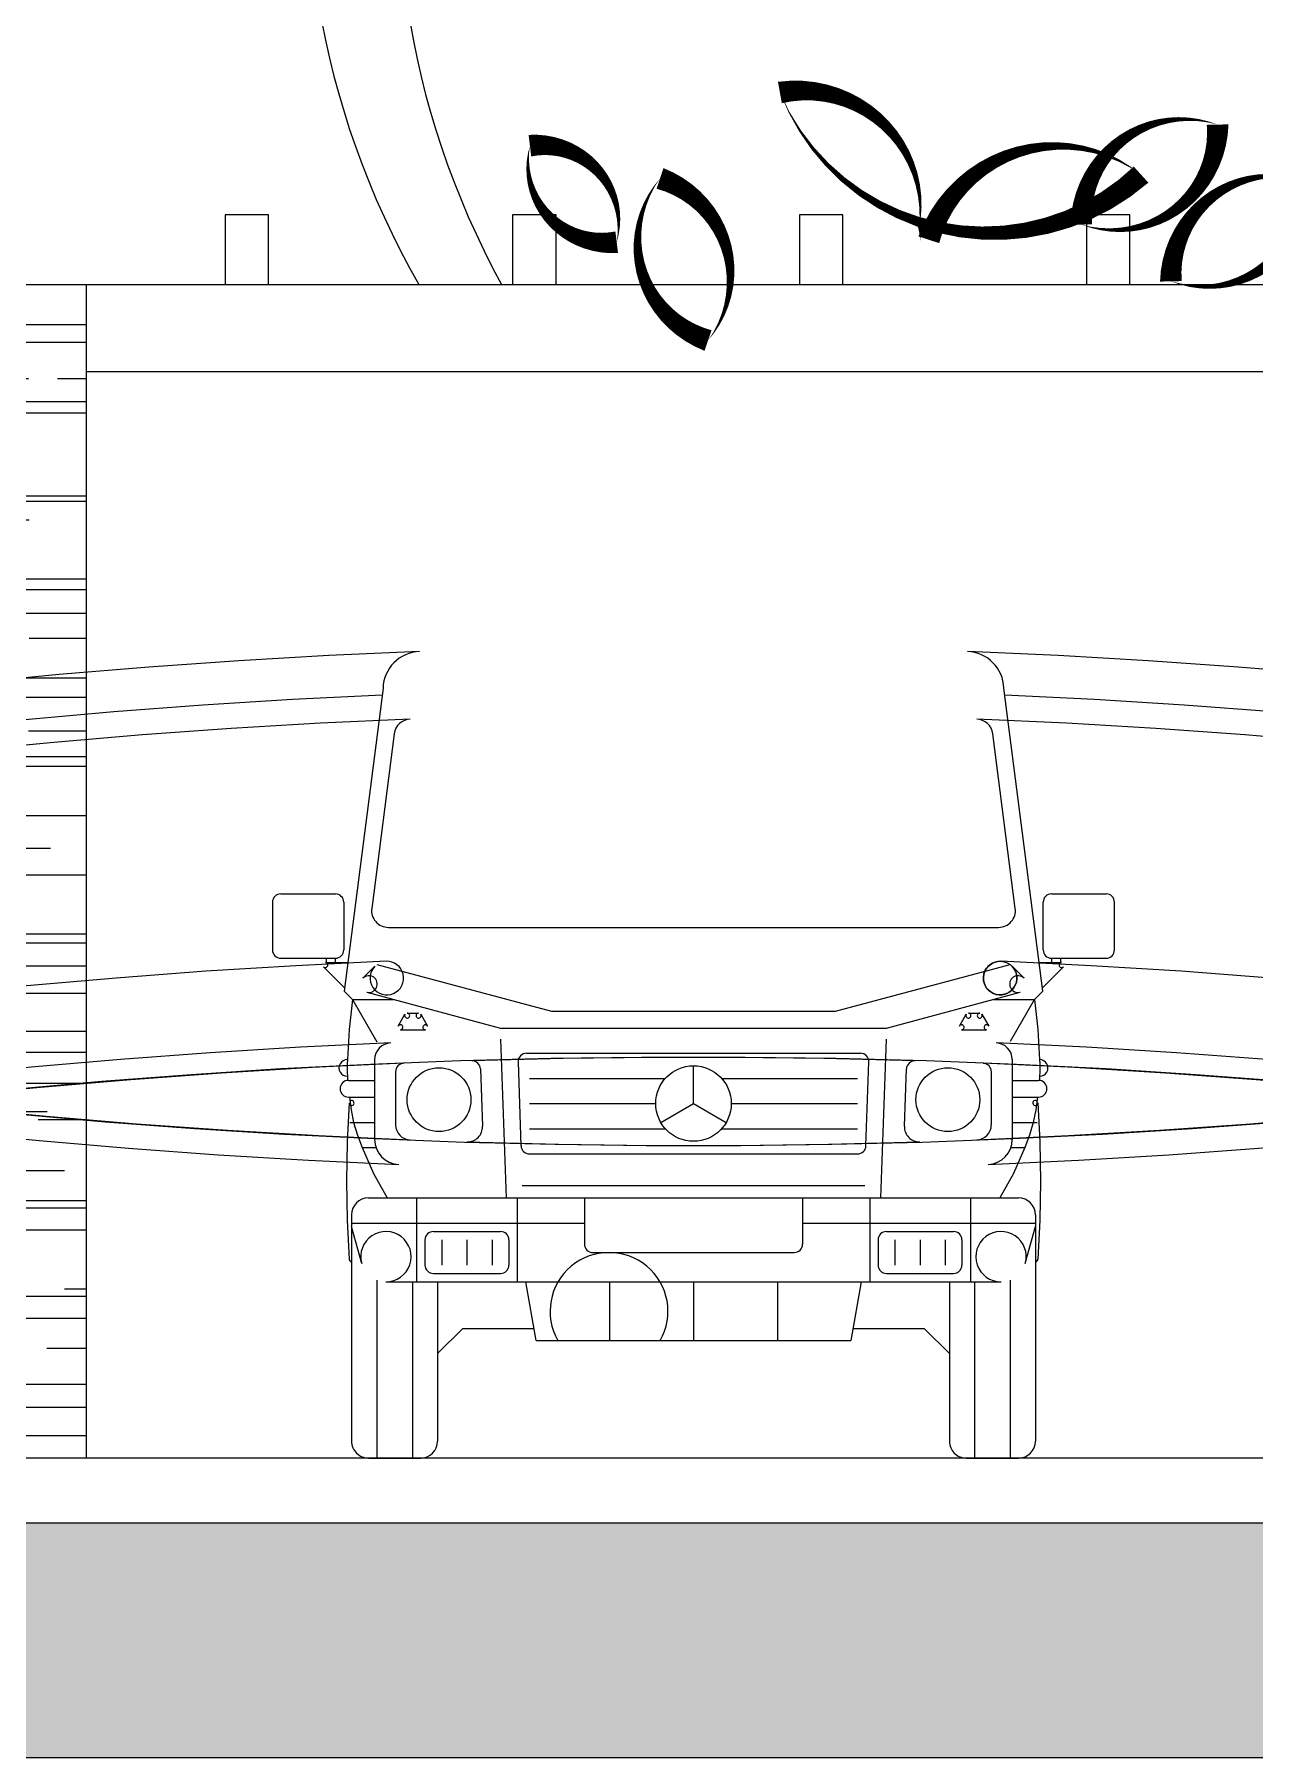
# Model space of a CAD drawing. Header units: metres. Extents: x -686 to 211, y -481 to 125.
# Drawn here: x -537.311 to -534.504, y -382.401 to -378.436 of the extents above; entities that cross this region are included whole.
import ezdxf

# ---------------------------------------------------------------- set-up
doc = ezdxf.new("R2010")
doc.units = ezdxf.units.M
for name, color, linetype in [('SRAFA', 251, 'Continuous'), ('SRAFY', 3, 'Continuous'), ('stávající stromy', 86, 'Continuous'), ('zariz.predmety', 203, 'Continuous'), ('ZDIVO', 1, 'Continuous')]:
    doc.layers.add(name, color=color, linetype=linetype)

# ---------------------------------------------------------------- blocks, each defined once
blk = doc.blocks.new('SYM_AUTO_MERCEDES_GELAEN-V')
at = {"color": 7, "linetype": 'Continuous'}
for p, q in [((-71.41, 177.11), (-80.39, 107.45)), ((80.4, 107.45), (71.42, 177.11)), ((-68.86, 166.64), (-74.03, 126.45)), ((74.04, 126.45), (68.87, 166.64)), ((-96.86, 127.87), (-96.86, 116.93)), ((-94.93, 129.8), (-82.38, 129.8)), ((-80.45, 127.87), (-80.45, 116.93)), ((80.45, 116.93), (80.45, 127.87)), ((82.38, 129.8), (94.93, 129.8)), ((96.86, 116.93), (96.86, 127.87)), ((-70.2, 122.09), (70.21, 122.09)), ((-94.93, 115), (-82.38, 115)), ((-84.48, 115), (-84.48, 114.02)), ((-82.42, 115), (-82.42, 114.02)), ((82.38, 115), (94.93, 115)), ((82.42, 114.02), (82.42, 115)), ((84.48, 114.02), (84.48, 115)), ((-85.08, 113.02), (-80.28, 108.22)), ((-84.68, 114.02), (-79.54, 114.02)), ((-76.04, 110.4), (-73.28, 113.16)), ((-72.84, 113.54), (-32.7, 102.79)), ((32.7, 102.79), (72.84, 113.54)), ((73.28, 113.16), (76.04, 110.41)), ((79.54, 114.02), (84.68, 114.02)), ((80.28, 108.22), (85.09, 113.03)), ((-80.38, 107.45), (-78.45, 105.52)), ((-75.18, 107.18), (-44.4, 98.93)), ((44.4, 98.93), (75.18, 107.18)), ((78.47, 105.52), (80.4, 107.45)), ((-78.45, 105.52), (-69, 105.52)), ((-78.45, 105.52), (-72.81, 95.75)), ((69, 105.52), (78.47, 105.52)), ((72.93, 95.95), (78.45, 105.52)), ((-67.94, 99.4), (-66.38, 102.1)), ((-65.87, 102.39), (-63.24, 102.39)), ((-62.74, 102.1), (-61.18, 99.4)), ((-32.7, 102.79), (32.7, 102.79)), ((61.18, 99.4), (62.74, 102.1)), ((63.24, 102.39), (65.87, 102.39)), ((66.37, 102.1), (67.94, 99.4)), ((-67.43, 98.53), (-61.68, 98.53)), ((-44.4, 98.93), (44.4, 98.93)), ((-44.4, 96.4), (-43.12, 59.84)), ((43.12, 59.84), (44.4, 96.4)), ((61.68, 98.53), (67.43, 98.53)), ((-73.36, 91.66), (-73.36, 73.31)), ((-38.42, 93.14), (38.42, 93.14)), ((73.35, 91.66), (73.35, 73.31)), ((-68.53, 88.88), (-68.53, 76.68)), ((-48.99, 89.51), (-48.53, 76.33)), ((-40.35, 91.14), (-39.68, 71.84)), ((-37.75, 87.35), (-6.48, 87.35)), ((0, 81.56), (0, 90.24)), ((6.48, 87.35), (37.75, 87.35)), ((39.68, 71.84), (40.35, 91.14)), ((48.53, 76.33), (48.99, 89.51)), ((68.53, 76.68), (68.53, 88.88)), ((-79.38, 86.9), (-73.36, 86.9)), ((73.36, 86.9), (79.38, 86.9)), ((-79.38, 83.04), (-73.36, 83.04)), ((-37.75, 81.56), (-8.69, 81.56)), ((-7.52, 77.21), (0, 81.56)), ((0, 81.55), (7.52, 77.21)), ((8.69, 81.56), (37.75, 81.56)), ((73.36, 83.04), (79.38, 83.04)), ((-79.05, 77.21), (-73.36, 77.21)), ((-37.75, 75.76), (-6.48, 75.76)), ((6.48, 75.76), (37.75, 75.76)), ((73.36, 77.21), (79.05, 77.21)), ((-76.25, 71.42), (-73.04, 71.42)), ((73.04, 71.42), (76.25, 71.42)), ((-37.75, 69.97), (37.75, 69.97)), ((-74.8, 59.84), (74.8, 59.84)), ((-63.7, 59.84), (-63.7, 40.54)), ((-40.54, 59.84), (-40.54, 40.54)), ((-39.4, 62.74), (39.39, 62.74)), ((-25.1, 59.84), (-25.1, 49.22)), ((25.1, 59.84), (25.1, 49.22)), ((40.54, 59.84), (40.54, 40.54)), ((63.7, 59.84), (63.7, 40.54)), ((-78.66, 55.98), (-78.66, 3.86)), ((78.66, 55.98), (78.66, 3.86)), ((-78.66, 54.05), (-25.1, 54.05)), ((-76.33, 44.79), (-78.66, 53.27)), ((-59.84, 52.12), (-44.4, 52.12)), ((25.1, 54.05), (45.13, 54.05)), ((25.1, 54.05), (71.07, 54.05)), ((44.4, 52.12), (59.84, 52.12)), ((45.75, 54.05), (78.66, 54.05)), ((76.33, 44.79), (78.66, 53.27)), ((-61.77, 50.19), (-61.77, 44.4)), ((-57.91, 50.19), (-57.91, 44.4)), ((-52.12, 50.19), (-52.12, 44.4)), ((-46.33, 50.19), (-46.33, 44.4)), ((-42.47, 50.19), (-42.47, 44.4)), ((42.47, 50.19), (42.47, 44.4)), ((46.33, 50.19), (46.33, 44.4)), ((52.12, 50.19), (52.12, 44.4)), ((57.91, 50.19), (57.91, 44.4)), ((61.77, 50.19), (61.77, 44.4)), ((-23.16, 47.29), (23.16, 47.29)), ((-72.87, 40.94), (-72.87, 0)), ((-70.75, 40.54), (70.75, 40.54)), ((-64.67, 40.54), (-64.67, 0)), ((-59.84, 42.47), (-44.4, 42.47)), ((-58.88, 40.54), (-58.88, 3.86)), ((-36.19, 27.02), (-38.58, 40.54)), ((-19.3, 40.54), (-19.3, 27.02)), ((0, 40.54), (0, 27.02)), ((19.3, 40.54), (19.3, 27.02)), ((38.58, 40.53), (36.19, 27.02)), ((44.4, 42.47), (59.84, 42.47)), ((58.88, 40.54), (58.88, 3.86)), ((64.67, 40.54), (64.67, 0)), ((72.87, 40.94), (72.87, 0)), ((-58.88, 24.03), (-53.09, 29.82)), ((-53.09, 29.82), (-36.69, 29.82)), ((36.69, 29.82), (53.09, 29.82)), ((53.09, 29.82), (58.88, 24.03)), ((-36.2, 27.02), (36.2, 27.02)), ((-74.8, 0), (-62.74, 0)), ((62.74, 0), (74.8, 0))]:
    blk.add_line(p, q, dxfattribs=at)
for points in [[(-78.45, 105.52), (-79.23, 98.61), (-79.63, 91.66), (-79.66, 90.71), (-79.66, 89.76), (-79.65, 88.81), (-79.63, 87.86), (-79.63, 87.38), (-79.63, 86.9)], [(78.45, 105.52), (79.23, 98.61), (79.63, 91.66), (79.65, 90.71), (79.66, 89.76), (79.65, 88.81), (79.63, 87.86), (79.63, 87.38), (79.63, 86.9)], [(-79.24, 81.7), (-79.68, 72.72), (-79.82, 63.73), (-79.68, 54.76), (-79.24, 45.79)], [(-79.15, 83.04), (-78.78, 80.11), (-78.18, 77.21), (-77.31, 74.29), (-76.25, 71.42), (-73.62, 65.5), (-70.46, 59.84)], [(79.15, 83.04), (78.78, 80.11), (78.18, 77.21), (77.31, 74.29), (76.25, 71.42), (73.62, 65.5), (70.46, 59.84)], [(79.24, 81.7), (79.68, 72.72), (79.82, 63.73), (79.68, 54.76), (79.24, 45.79)]]:
    blk.add_lwpolyline(points, dxfattribs=at)
for centre, radius in [((-58.53, 82.45), 7.34), ((0, 81.56), 8.69), ((58.53, 82.45), 7.34)]:
    blk.add_circle(centre, radius, dxfattribs=at)
for centre, radius, start, end in [((0, -1447.8), 1634.57, 87.78891, 92.21106), ((-62.73, 176.87), 8.69, 92.2111, 178.3822), ((62.73, 176.87), 8.69, 1.6178, 87.7889), ((0, -1447.8), 1624.91, 87.47347, 92.52595), ((0, -1447.8), 1619.12, 87.69231, 92.30712), ((-65.02, 166.15), 3.86, 92.3068, 172.6608), ((65.04, 166.15), 3.86, 7.3384, 87.6923), ((-94.93, 127.87), 1.93, 90, 180), ((-82.38, 127.87), 1.93, 0, 90), ((82.38, 127.87), 1.93, 90, 180), ((94.93, 127.87), 1.93, 0, 90), ((-70.2, 125.96), 3.86, 172.6607, 270.0003), ((70.21, 125.96), 3.86, 270.0005, 367.3386), ((-94.93, 116.93), 1.93, 180, 270), ((-82.38, 116.93), 1.93, 270, 360), ((0, -1518.74), 1634.57, 87.52024, 92.47972), ((82.38, 116.93), 1.93, 180, 270), ((94.93, 116.93), 1.93, 270, 360), ((-84.68, 113.44), 0.579, 89.9993, 225.0005), ((-70.55, 110.43), 3.86, 92.4793, 134.9999), ((70.55, 110.43), 3.86, 44.9998, 87.5201), ((70.55, 110.43), 3.86, 87.5202, 87.5206), ((84.68, 113.44), 0.579, 314.9995, 450.0007), ((-74.68, 109.04), 1.93, 135.0002, 255.0004), ((74.68, 109.04), 1.93, 284.9996, 404.9998), ((-67.43, 99.11), 0.579, 149.9992, 270.0017), ((-65.87, 101.81), 0.579, 89.9997, 149.9998), ((-63.24, 101.81), 0.579, 29.9998, 89.9995), ((-61.68, 99.11), 0.579, 270.0021, 389.999), ((61.68, 99.11), 0.579, 150.001, 269.9979), ((63.24, 101.81), 0.579, 90.0005, 150.0002), ((65.87, 101.81), 0.579, 30.0002, 90.0003), ((67.43, 99.11), 0.579, 269.9983, 390.0009), ((-69.49, 91.66), 3.86, 92.4425, 180), ((0, -1537.56), 1634.57, 87.55751, 92.44246), ((69.49, 91.66), 3.86, 0, 87.5575), ((-79.66, 89.76), 1.9, 88.9733, 271.0267), ((0, -1537.56), 1629.74, 91.79244, 92.34476), ((-50.92, 89.45), 1.93, 1.9992, 91.7919), ((-38.42, 91.21), 1.93, 89.9995, 182), ((38.42, 91.21), 1.93, 358, 449.9998), ((50.92, 89.45), 1.93, 88.2081, 178.0007), ((0, -1537.56), 1629.74, 87.65521, 88.20752), ((79.66, 89.76), 1.9, 268.9734, 451.0267), ((-66.6, 88.88), 1.93, 92.3448, 180.0004), ((66.6, 88.88), 1.93, 359.9996, 447.6552), ((-79.38, 84.97), 1.93, 90, 269.9999), ((79.38, 84.97), 1.93, 270.0001, 450), ((-78.66, 81.68), 0.579, 132.699, 178.1709), ((78.66, 81.68), 0.579, 1.8291, 47.301), ((-65.06, 76.68), 3.47, 180.0001, 267.7115), ((-52, 76.21), 3.47, 268.171, 361.9998), ((52, 76.21), 3.47, 178.0002, 271.829), ((65.05, 76.68), 3.47, 272.2885, 359.9998), ((-67.56, 73.31), 5.79, 180.0003, 267.6226), ((0, 1704.54), 1632.63, 267.7115, 268.17099), ((-37.75, 71.9), 1.93, 182.0001, 270.0008), ((37.75, 71.9), 1.93, 270.0008, 358), ((0, 1704.54), 1632.63, 271.8291, 272.28861), ((67.56, 73.31), 5.79, 272.3774, 359.9998), ((0, 1700.68), 1634.57, 267.6226, 272.37743), ((-74.8, 55.98), 3.86, 90, 180), ((74.8, 55.98), 3.86, 0, 90), ((-59.84, 50.19), 1.93, 90, 180), ((-44.4, 50.19), 1.93, 0, 90), ((44.4, 50.19), 1.93, 90, 180), ((59.84, 50.19), 1.93, 0, 90), ((-23.16, 49.22), 1.93, 180, 270), ((23.16, 49.22), 1.93, 270, 360), ((-78.66, 45.79), 0.579, 180, 269.7144), ((-70.75, 46.33), 5.79, 195.3763, 270.0003), ((-59.84, 44.4), 1.93, 180, 270), ((-44.4, 44.4), 1.93, 270, 360), ((44.4, 44.4), 1.93, 180, 270), ((59.84, 44.4), 1.93, 270, 360), ((70.75, 46.33), 5.79, 270.0001, 344.6238), ((78.66, 45.79), 0.579, 270.2856, 360), ((-19.43, 33.73), 13.56, 209.6494, 330.3507), ((-74.8, 3.86), 3.86, 180, 270), ((-62.74, 3.86), 3.86, 270, 360), ((62.74, 3.86), 3.86, 180, 270), ((74.8, 3.86), 3.86, 270, 360)]:
    blk.add_arc(centre, radius, start, end, dxfattribs=at)

msp = doc.modelspace()

# ---------------------------------------------------------------- hatches: boundary and pattern name
at = {"layer": 'SRAFA', "linetype": 'Continuous', "lineweight": 0}
h = msp.add_hatch(dxfattribs=at)
h.set_pattern_fill('AR-RROOF,_O', color=256, scale=0.008, angle=360)
h.set_pattern_definition([(360, (-205.7616, -36.91541), (0.44704, 0.2032), [3.048, -0.4064, 1.016, -0.2032]), (360, (-205.49135, -36.8138), (-0.2032, 0.270256), [0.6096, -0.067056, 1.2192, -0.1524]), (360, (-205.66001, -36.74269), (1.05664, 0.136144), [1.6256, -0.28448, 0.8128, -0.2032])])
h.paths.add_polyline_path([(-538.2907, -379.5118), (-537.4907, -379.5118), (-537.4907, -381.7118), (-537.1907, -381.7118), (-537.1907, -379.0118), (-538.1907, -379.0118), (-544.1907, -379.0118), (-544.1907, -381.7118), (-538.2907, -381.7118)])
h.paths.add_polyline_path([(-542.7261, -379.3618), (-542.2761, -379.3618), (-542.2761, -380.7118), (-542.7261, -380.7118)], flags=16)
h.paths.add_polyline_path([(-542.6761, -379.4118), (-542.3261, -379.4118), (-542.3261, -380.6618), (-542.6761, -380.6618)], flags=0)
at = {"layer": 'SRAFA', "linetype": 'Continuous'}
msp.add_hatch(color=256, dxfattribs=at).paths.add_polyline_path([(-444.8802, -381.8618), (-544.1907, -381.8618), (-544.1907, -382.4009), (-444.8802, -382.4009)])

# ---------------------------------------------------------------- linework, layer by layer
at = {"layer": 'SRAFA', "linetype": 'Continuous', "lineweight": 0}
msp.add_lwpolyline([(-444.8802, -381.8618), (-544.1907, -381.8618), (-544.1907, -382.4009), (-444.8802, -382.4009)], close=True, dxfattribs=at)
at = {"layer": 'SRAFY', "linetype": 'Continuous', "lineweight": 0}
for p, q in [((-538.1907, -379.0118), (-532.4907, -379.0118)), ((-538.1907, -379.0118), (-531.6907, -379.0118)), ((-537.1907, -381.7118), (-537.1907, -379.0118)), ((-537.1907, -379.2118), (-532.2907, -379.2118))]:
    msp.add_line(p, q, dxfattribs=at)
for points in [[(-536.7722, -378.8518), (-536.8722, -378.8518), (-536.8722, -379.0118), (-536.7722, -379.0118)], [(-536.1107, -378.8518), (-536.2107, -378.8518), (-536.2107, -379.0118), (-536.1107, -379.0118)], [(-535.4507, -378.8518), (-535.5507, -378.8518), (-535.5507, -379.0118), (-535.4507, -379.0118)], [(-534.7907, -378.8518), (-534.8907, -378.8518), (-534.8907, -379.0118), (-534.7907, -379.0118)]]:
    msp.add_lwpolyline(points, close=True, dxfattribs=at)
at = {"layer": 'stávající stromy', "linetype": 'Continuous', "lineweight": 0}
for centre, start, end in [((-534.7344, -378.0436), 330.2192, 209.7808), ((-534.5258, -378.0766), 331.3283, 208.6717)]:
    msp.add_arc(centre, 1.9493, start, end, dxfattribs=at)
at = {"layer": 'zariz.predmety', "color": 253, "linetype": 'Continuous', "ltscale": 0.001}
for points in [[(-534.7649, -378.759, 0, 0, 0.520567), (-534.7649, -378.759, 0, 0.05, 0.520567), (-535.2533, -378.9088, 0, 0.05, 0.520567), (-535.2764, -378.8871, 0, 0.05, 0.520567), (-535.5958, -378.57, 0, 0.05, 0.520567), (-534.7649, -378.759, 0.05, 0.05, 0)], [(-534.5887, -378.6439, 0, 0, 0.520567), (-534.5887, -378.6439, 0, 0.05, 0.520567), (-534.9024, -378.8739, 0, 0.05, 0.520567), (-534.5887, -378.6439, 0.05, 0.05, 0)], [(-535.9712, -378.9145, 0, 0, 0.520567), (-535.9712, -378.9145, 0, 0.05, 0.520567), (-536.1709, -378.6923, 0, 0.05, 0.520567), (-535.9712, -378.9145, 0.05, 0.05, 0)], [(-535.7611, -379.1407, 0, 0, 0.520567), (-535.7611, -379.1407, 0, 0.05, 0.520567), (-535.8716, -378.7677, 0, 0.05, 0.520567), (-535.7611, -379.1407, 0.05, 0.05, 0)], [(-534.3825, -378.7745, 0, 0, 0.520567), (-534.3825, -378.7745, 0, 0.05, 0.520567), (-534.6963, -379.0045, 0, 0.05, 0.520567), (-534.3825, -378.7745, 0.05, 0.05, 0)]]:
    msp.add_lwpolyline(points, format="xyseb", close=True, dxfattribs=at)
at = {"layer": 'ZDIVO', "linetype": 'Continuous', "lineweight": 0}
msp.add_line((-531.6907, -381.7118), (-544.1907, -381.7118), dxfattribs=at)

# ---------------------------------------------------------------- block references
at = {"linetype": 'Continuous', "lineweight": 0, "xscale": 0.009999999776482589, "yscale": 0.01000000029000603, "zscale": 0.009999999999999998, "rotation": 359.999997998968}
msp.add_blockref('SYM_AUTO_MERCEDES_GELAEN-V', (-535.7946, -381.7118), dxfattribs=at)

doc.saveas('drawing.dxf')
